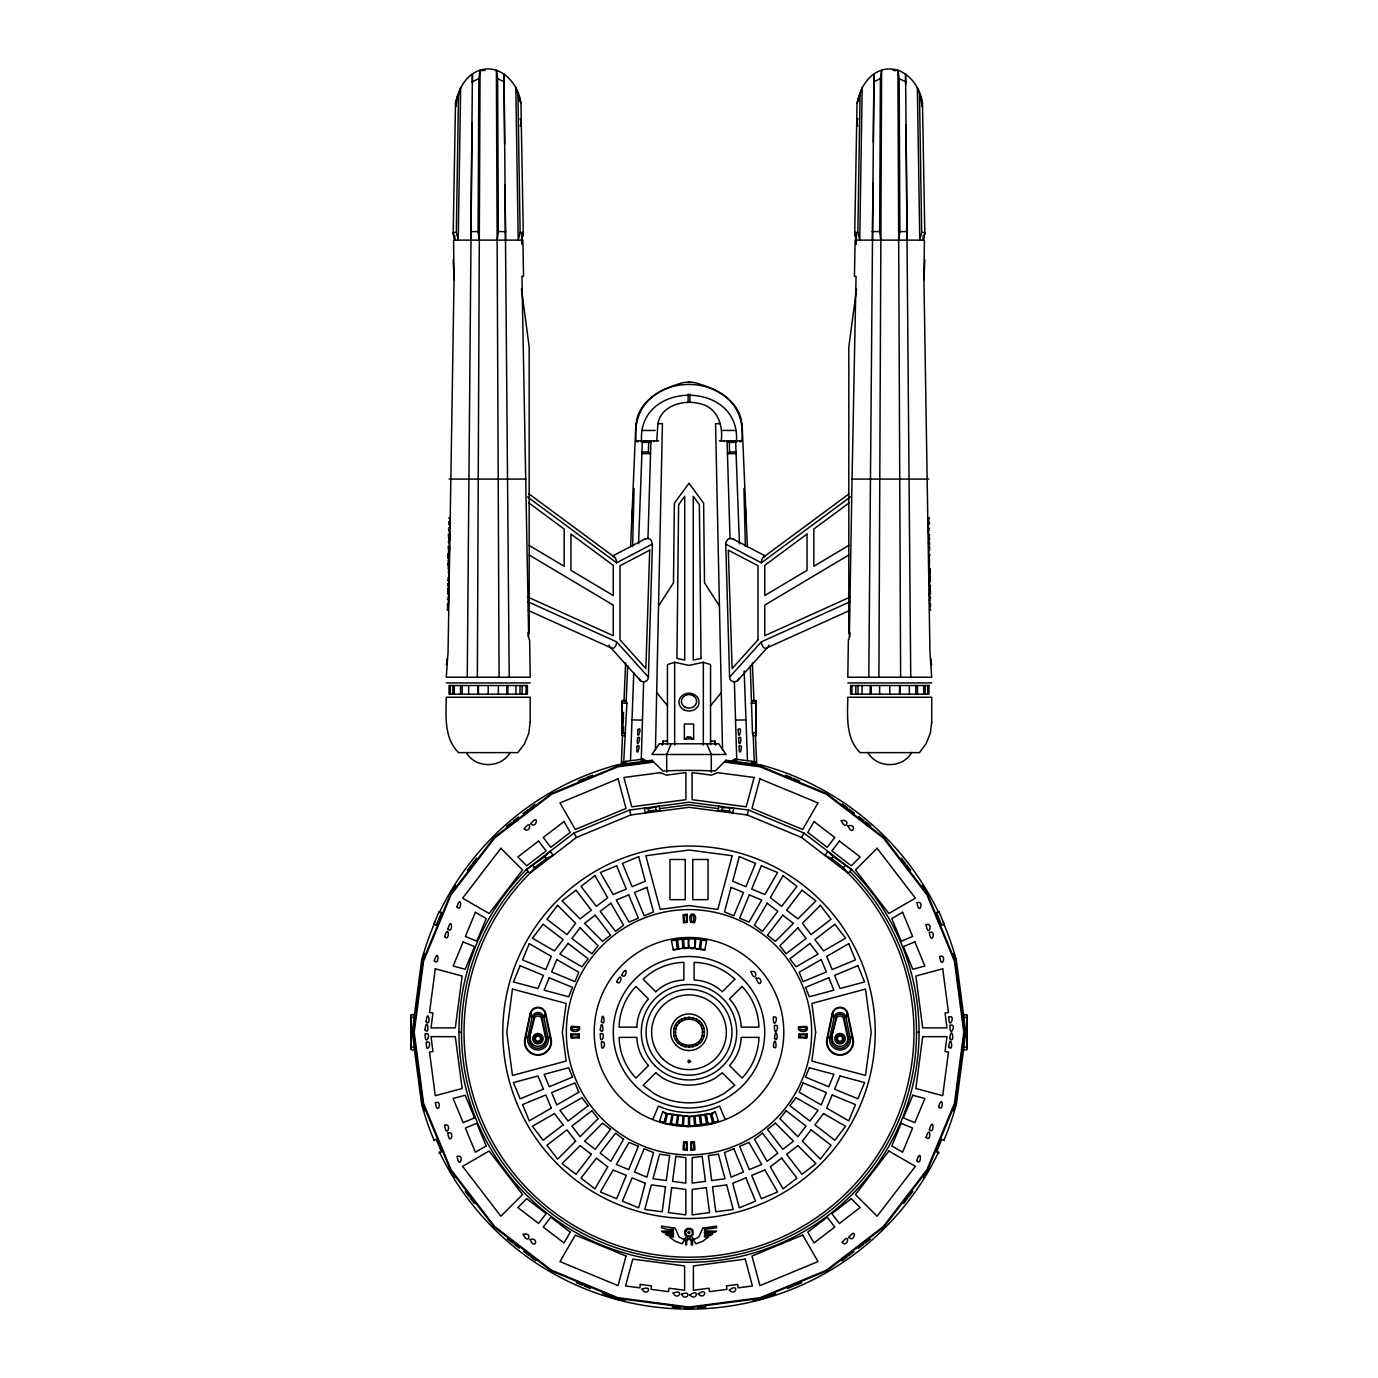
<?xml version="1.0" encoding="UTF-8"?>
<svg xmlns="http://www.w3.org/2000/svg" width="1378" height="1378" viewBox="0 0 1378 1378"><rect width="100%" height="100%" fill="white"/><g stroke="black" fill="none" stroke-linecap="round" stroke-linejoin="round"><path stroke-width="1.5" d="M928.772 523.916L929.082 522.503M477.356 677.235L480.061 70.157C501.144 63.732 518.559 83.92 520.953 103.316L523.278 233.898L521.694 240.117L523.244 232.451L520.126 232.451L518.231 240.117L515.803 87.503L520.953 103.316M878.906 677.235L881.61 70.157C902.693 63.732 920.091 83.92 922.485 103.316L924.81 233.898L923.76 238.032M479.251 240.117L478.114 231.59L478.838 78.632L480.061 70.157C465.695 74.877 458.254 89.346 455.498 103.316L453.173 233.898L454.223 238.032M880.8 240.117L879.664 231.59L880.387 78.632L881.61 70.157C867.227 74.877 859.786 89.346 857.047 103.316L854.722 233.898L856.289 240.117L854.756 232.451L857.857 232.451L859.751 240.117L862.18 87.503L857.047 103.316M467.245 677.235L471.982 122.866M868.795 677.235L872.963 182.551M470.897 240.117L472.43 73.844L472.344 82.37M872.446 240.117L873.962 73.844L873.342 142.055M453.207 259.908L454.051 279.527L448.057 652.035L446.265 677.235L530.186 677.235L529.634 639.771A10.249 1.344 89.2 0 1 528.652 636.808L521.935 276.306L523.537 276.306L522.882 240.117L453.569 240.117L454.051 279.7M448.263 541.761C450.847 545.051 449.039 562.5 448.194 546.256M852.052 479.079L849.348 636.808A10.249 1.344 -89.2 0 1 848.366 639.754L847.814 677.235L931.717 677.235L929.943 652.035L923.932 279.527L924.414 240.117L855.118 240.117L854.446 276.306L856.048 276.306L852.052 479.079L928.806 479.079M849.813 636.757L849.881 632.485M456.325 232.451L458.512 95.116L460.648 87.503L458.219 240.117L456.325 232.451L453.207 232.451L454.757 240.117L454.826 235.827M857.857 232.451L860.044 95.116M856.22 244.371L856.41 233.692M858.77 100.904L858.838 96.632L858.339 100.577M448.539 602.996L447.247 610.023M632.726 519.919L632.64 518.662L632.313 519.902M655.446 749.959L662.439 423.666L657.926 423.666L656.72 440.839M414.433 1014.914L412.384 1032.26L414.433 1049.588M963.566 1049.588L965.616 1032.26L963.566 1014.914M447.333 604.115L447.678 605.528M648.401 452.053L641.924 451.932L641.907 453.551L650.537 453.724L648.401 452.053L648.693 442.39L650.933 440.839L647.97 538.385L650.847 539.659L652.431 544.017L648.401 677.149C648.676 681.266 643.302 683.161 640.477 680.698L610.54 647.436A6.459 4.048 -90 0 0 616.621 641.838L648.401 677.149M641.235 760.553L643.629 681.697M689.913 394.142L689.896 401.584M448.143 604.115L447.316 605.528M505.554 240.117L504.021 73.844L504.675 144.19M907.086 240.117L905.57 73.844L905.656 84.506M630.504 760.415L633.759 672.653M638.548 543.776L642.372 440.839L642.286 442.39L648.693 442.39M623.597 764.222L626.887 703.262L626.043 700.558L622.167 700.558L622.167 735.714L624.527 735.714L624.837 734.216M626.18 701.764L627.679 665.626M632.623 546.549L634.069 488.535L631.727 521.005M621.202 766.134L623.511 712.374M623.976 701.626L625.629 662.921M630.607 546.808L635.895 423.666M621.978 765.703L622.167 761.517M623.304 733.01L623.579 726.637M736.42 441.701C741.088 379.76 636.894 379.76 641.58 441.701M923.949 279.7L924.776 259.908M694.409 922.692C699.576 912.46 686.347 909.825 690.705 922.192L694.426 922.537L690.705 922.192M682.368 1125.705L683.04 1115.698L678.631 1115.112L677.321 1125.034L682.368 1125.705L677.373 1124.689M689.603 938.073C685.021 950.923 698.043 953.438 694.495 938.728L689.551 938.452L694.495 938.728M683.419 1125.843L684.108 1115.835L688.518 1116.404L688.466 1126.498L683.419 1125.843L688.466 1126.498M695.029 948.805L695.701 938.883L700.592 939.52L699.301 949.373L696.458 948.994M687.277 1150.337L687.295 1142.31L683.591 1141.828L683.057 1149.786L687.295 1150.199M729.582 677.149L761.379 641.838A6.459 4.048 -90 0 0 767.46 647.436L737.506 680.698C734.698 683.161 729.324 681.266 729.582 677.149L725.706 542.346L728.325 538.815L732.131 538.54L764.669 555.627M636.24 423.666C637.911 402.307 659.735 389.612 678.269 384.083A29.885 29.885 0 0 1 699.714 384.083C718.248 389.612 740.072 402.307 741.743 423.666M929.427 589.784L930.15 587.734L930.495 593.849M751.802 701.764L751.957 700.558L756.126 700.558L756.126 735.714L753.456 735.714L752.474 733.01L750.304 665.626M456.032 106.519L457.307 96.632M446.455 664.782L447.247 658.563M414.347 1015.586L421.582 960.604A276.84 276.84 0 0 1 434.897 922.364M653.12 761.448L617.688 766.116L551.234 793.642L494.168 837.428L450.382 894.494L422.857 960.948L413.469 1032.26L422.857 1103.571L450.382 1170.025L494.168 1227.075L551.234 1270.86L617.688 1298.386L689 1307.774L760.311 1298.386L826.766 1270.86L883.832 1227.075L927.618 1170.025L955.143 1103.571L964.531 1032.26L955.143 960.948L927.618 894.494L883.832 837.428L826.766 793.642L760.311 766.116L724.88 761.448L715.13 771.043C698.043 770.181 679.957 770.181 662.87 771.043L652.018 760.363M653.706 762.103L617.878 766.823L551.596 794.279L494.685 837.945L451.019 894.856L423.563 961.138L414.21 1032.26L423.563 1103.382L451.019 1169.646L494.685 1226.575L551.596 1270.24L617.878 1297.697L689 1307.05L760.122 1297.697L826.404 1270.24L883.315 1226.575L926.981 1169.646L954.437 1103.382L963.79 1032.26L954.437 961.138L926.981 894.856L883.315 837.945L826.404 794.279L760.122 766.823L724.294 762.103M525.414 1038.271L524.966 1041.682A13.005 13.005 0 0 0 537.971 1054.687A13.005 13.005 0 0 0 550.976 1041.682L545.24 1013.347A7.527 7.527 0 0 0 530.685 1013.347L525.414 1038.271L527.929 1036.876L532.149 1016.93L530.702 1013.347M527.929 1036.876L527.567 1039.598A10.404 10.404 0 0 0 537.971 1050.002A10.404 10.404 0 0 0 548.375 1039.598L543.793 1016.93L545.24 1013.347M529.548 1037.152L529.221 1039.598A8.75 8.75 0 0 0 537.971 1048.348A8.75 8.75 0 0 0 546.721 1039.598L541.743 1016.292A4.358 4.358 0 0 0 534.199 1016.292L529.548 1037.152L534.612 1017.929A3.876 3.876 0 0 1 541.33 1017.929L545.757 1038.668A7.786 7.786 0 0 1 537.971 1046.453A7.786 7.786 0 0 1 530.186 1038.668L530.478 1036.497M579.432 1026.834L571.457 1026.317C566.823 1033.19 582.308 1033.069 579.277 1026.817M673.704 1032.26C672.964 1012.606 705.036 1012.606 704.296 1032.26C705.036 1051.896 672.964 1051.896 673.704 1032.26L675.547 1032.26C674.893 1014.966 703.107 1014.966 702.453 1032.26C703.107 1049.536 674.893 1049.536 675.547 1032.26M665.126 1123.432L670.156 1124.086L665.126 1123.432L667.693 1113.665L672.051 1114.595L667.693 1113.665M671.224 1124.224L673.153 1114.389L677.58 1114.974L676.271 1124.896L671.224 1124.224L676.305 1124.551M673.153 1114.389L677.528 1115.319M722.038 810.109L722.365 807.611L718.765 806.13L718.11 811.125L722.038 810.109L729.306 811.056L732.665 813.037L733.647 808.094L722.365 807.611M706.69 940.33L704.778 950.079L700.506 949.528L701.798 939.675L706.638 940.709M683.04 1115.698L678.579 1115.457M684.108 1115.835L688.518 1116.404M683.591 1141.828L687.295 1142.31M735.163 760.656L735.352 759.123M751.733 762.844L751.923 761.311M798.568 1037.668L799.051 1033.965L807.095 1033.982L806.543 1038.202L798.568 1037.668L799.051 1033.965M806.94 1033.965L806.543 1038.202M827.472 1038.271L827.024 1041.682A13.005 13.005 0 0 0 840.029 1054.687A13.005 13.005 0 0 0 853.034 1041.682L847.298 1013.347A7.527 7.527 0 0 0 832.743 1013.347L827.472 1038.271L829.987 1036.876L834.207 1016.93L832.76 1013.347M829.987 1036.876L829.625 1039.598A10.404 10.404 0 0 0 840.029 1050.002A10.404 10.404 0 0 0 850.433 1039.598L845.851 1016.93L847.298 1013.347M831.606 1037.152L831.279 1039.598A8.75 8.75 0 0 0 840.029 1048.348A8.75 8.75 0 0 0 848.779 1039.598L843.801 1016.292A4.358 4.358 0 0 0 836.257 1016.292L831.606 1037.152L836.67 1017.929A3.876 3.876 0 0 1 843.388 1017.929L847.814 1038.668A7.786 7.786 0 0 1 840.029 1046.453A7.786 7.786 0 0 1 832.243 1038.668L832.536 1036.497M963.653 1048.916L956.418 1103.916A276.84 276.84 0 0 1 943.947 1140.174M497.2 240.117L498.336 231.59L497.613 78.632L496.39 70.157L499.077 677.235M856.548 288.915L848.814 346.894L848.814 633.294M898.732 240.117L899.868 231.59L899.145 78.632L897.922 70.157L900.626 677.235M447.884 589.663L448.866 582.894L447.695 579.518M623.528 717.525L623.545 718.954M929.358 563.206L929.34 558.107L929.358 567.96M729.306 811.056L729.806 808.593M670.156 1124.086L672.102 1114.251M448.505 588.561L447.557 589.663M662.284 745.136L663.145 741.037L667.452 741.037M448.608 564.825L448.487 569.924L448.487 560.071L448.608 565.858L447.971 563.43M919.488 95.116L921.675 232.451L919.781 240.117L917.352 87.503L922.485 103.316M662.697 1111.822L659.511 1121.158L664.024 1123.036L666.642 1113.458L662.697 1111.822L666.504 1113.786M664.024 1123.036L666.642 1113.458M685.038 1047.022L685.521 1045.247M692.479 1019.255L692.962 1017.481M747.221 814.966L689 807.301L630.779 814.966L576.521 837.428L529.927 873.187L526.344 869.587L544.844 856.616L550.166 851.311L553.233 855.307L546.377 858.597L534.716 867.537L529.927 873.187A224.958 224.958 0 0 0 529.927 1191.333A224.958 224.958 0 0 0 848.073 1191.333A224.958 224.958 0 0 0 848.073 873.187L801.479 837.428L747.221 814.966L748.53 810.057L689 802.22L629.47 810.057L573.989 833.035L526.344 869.587A230.04 230.04 0 0 0 526.344 1194.915A230.04 230.04 0 0 0 851.656 1194.915A230.04 230.04 0 0 0 851.656 869.587L804.011 833.035L748.53 810.057M657.926 423.666C661.164 405.098 684.625 399.241 700.386 403.823C717.352 407.526 723.243 425.234 721.262 440.839M857.891 118.577L856.685 122.676L857.805 126.087M541.743 1018.928L542.226 1017.412M843.801 1018.928L844.266 1017.412M520.195 126.087L521.297 122.676L520.109 118.577M455.498 103.316L458.512 95.116M929.65 610.023L930.477 603.753L929.461 603.753M421.754 960.19L424.372 953.903M653.034 1119.074L658.443 1106.052C677.408 1114.733 700.592 1114.733 719.557 1106.052L724.966 1119.074M659.511 1121.158L664.162 1122.708M686.055 1230.985L685.71 1231.794A3.359 3.324 7.5 0 0 686.055 1234.378L686.588 1235.067A3.359 3.324 7.5 0 0 688.966 1236.049A3.411 3.393 -7.5 0 0 691.411 1235.067L691.945 1234.361A3.411 3.393 -7.5 0 0 692.29 1231.794L691.945 1230.985A3.411 3.393 -7.5 0 0 689 1229.279M953.576 1110.771L956.177 1104.484M671.172 743.81L666.711 754.472L666.711 772.145M449.745 521.762L448.677 524.277L449.71 524.277L449.641 528.015L448.453 528.015M739.073 678.234L737.506 680.698M681.352 1045.506L682.265 1043.904M695.735 1020.598L696.648 1019.014M801.479 837.428L804.011 833.035M658.529 605.976L673.48 582.86L674.376 503.263L689 483.247L703.624 503.263L704.502 582.86L719.454 605.976M929.478 576.038L930.322 581.774M510.17 752.457C501.075 768.631 475.376 768.631 466.281 752.457M911.702 752.457C902.624 768.631 876.925 768.631 867.83 752.457M451.519 890.86L455.67 885.468M467.331 870.259L471.465 864.867M472.447 863.593L476.599 858.184M831.623 858.597L833.156 856.616L827.833 851.311L824.767 855.307L831.623 858.597L843.284 867.537L848.073 873.187L851.656 869.587L833.156 856.616M903.486 1203.614L907.62 1198.223M908.602 1196.931L912.753 1191.539M923.501 1177.518L927.652 1172.127M710.548 705.76L721.314 692.531M726.12 760.329L724.88 761.448M622.959 764.101L625.578 761.379L643.147 759.071L646.385 761.018M843.284 867.537L845.076 865.746M678.183 1043.077L679.492 1041.768M698.508 1022.734L699.817 1021.442M687.122 737.506L685.245 739.331L687.122 737.282L690.878 737.282L692.755 739.331L690.878 737.506L687.122 737.282M729.582 452.053L727.446 453.724L736.093 453.551L736.059 451.932L729.582 452.053L729.289 442.39L727.067 440.839L730.013 538.385M506.518 826.3L511.927 822.166M513.202 821.185L518.61 817.033M522.934 813.709L528.342 809.575M529.617 808.593L535.009 804.442M841.82 1260.956L847.229 1256.805M848.504 1255.823L853.912 1251.689M858.236 1248.365L863.644 1244.213M864.919 1243.232L870.31 1239.098M763.395 557.212L848.969 493.91M725.569 544.017L761.379 562.81L850.364 496.976M849.33 502.781L813.83 529.031L813.83 566.272L848.745 545.464M448.126 585.357L448.143 583.807M929.84 580.155L929.84 581.774M930.012 592.23L930.012 593.849M644.766 539.263L647.97 538.385M710.548 744.654L710.548 664.558L703.331 662.301L689 665.385L674.669 662.301L667.452 664.558L667.452 744.654M731.615 761.018L734.853 759.071L752.422 761.379L755.041 764.101M848.796 555.024L764.773 605.097L764.773 635.689L850.26 597.036M648.693 811.056L645.335 813.037L644.353 808.094L648.194 808.593L659.235 806.13L659.89 811.125L655.962 810.109L648.693 811.056L648.194 808.593M675.754 1039.908L677.339 1038.978M700.661 1025.525L702.246 1024.612M613.331 555.627L645.869 538.54M527.619 496.976L616.621 562.81L652.431 544.017M471.965 81.957L478.838 78.632M873.514 81.957L880.387 78.632M761.379 641.838L850.002 601.773M766.478 648.091L849.64 610.488M578.347 780.999L584.634 778.398M586.132 777.778L592.419 775.177M433.812 1140.329L436.258 1139.33L441.494 1151.956L439.048 1152.973M713.976 1123.036L711.358 1113.458L715.303 1111.822L711.496 1113.786L713.976 1123.036L718.489 1121.158L715.303 1111.822M713.838 1122.708L718.489 1121.158M761.431 1299.351L767.718 1296.732M769.217 1296.13L775.504 1293.511M787.561 1288.516L793.849 1285.915M795.347 1285.295L801.634 1282.694M929.392 518.007L928.376 518.903L928.341 528.394L929.53 528.394M447.643 610.023L448.591 599.637L447.402 599.637M447.626 593.539L448.367 590.559L448.625 597.828L447.437 597.828M674.221 1036.222L675.995 1035.739M702.005 1028.78L703.779 1028.298M928.979 518.007L928.376 522.744M698.629 1307.825L704.933 1306.999M482.093 70.726L484.97 70.278M652.38 760.225L617.344 764.842A276.84 276.84 0 0 0 439.341 912.615M659.562 808.628L689 804.752L718.438 808.628M683.574 922.537L687.295 922.192L683.591 922.692L683.057 914.716L687.277 914.165L687.295 922.192M671.43 940.399L676.116 939.796L677.373 949.442L673.308 949.976L671.482 940.778M682.248 939.365L677.528 939.607L678.786 949.253M683.609 938.797L688.345 938.573L683.609 938.797L684.28 948.529L688.345 947.995L688.294 938.194M673.032 940.588L676.15 940.175M673.256 949.597L677.321 949.063M678.734 948.874L682.816 948.34L682.196 938.986M684.229 948.15L688.294 947.616M579.432 1037.668L571.457 1038.202L570.905 1033.982L578.949 1033.965L579.277 1037.686L578.949 1033.965M571.457 1038.202L571.06 1033.965M798.568 1026.834L806.543 1026.317C811.177 1033.19 795.692 1033.069 798.723 1026.817M689.586 1116.473L693.857 1116.266L689.586 1116.473L689.62 1126.412L694.478 1125.774L693.806 1115.922M695.718 1125.602L695.063 1115.767L699.283 1115.198L700.575 1124.965L695.718 1125.602L700.524 1124.62M706.673 1124.155L704.761 1114.475L700.541 1115.043L701.815 1124.81L706.673 1124.155L701.781 1124.448M706.018 1114.32L710.238 1113.768L712.753 1123.363L707.913 1124L706.018 1114.32L707.913 1124M699.335 1115.543L695.063 1115.767M700.575 1115.388L704.761 1114.475M706.053 1114.664L710.238 1113.768M707.879 1123.656L712.753 1123.363M690.705 1142.31L694.426 1141.966L690.705 1142.31L690.722 1150.337L694.943 1149.786L694.409 1141.828M692.893 1308.583L685.107 1308.583M697.888 1307.929L705.674 1306.912M753.06 1300.66L759.795 1299.781M692.152 1308.687L685.848 1308.687M735.525 720.108L745.98 719.919M470.587 231.59L478.114 231.59M498.336 231.59L505.847 231.59M872.136 231.59L879.664 231.59M899.868 231.59L907.396 231.59M921.675 232.451L924.776 232.451L923.243 240.117L923.157 235.827M688.173 382.361L689.81 382.361M720.074 423.666L715.544 423.666L722.537 749.959M642.114 430.453L655.205 430.453M722.795 430.453L735.886 430.453M658.701 440.839L636.154 440.839C627.61 365.652 750.373 365.652 741.829 440.839L719.282 440.839M729.289 442.39L735.697 442.39L735.611 440.839L739.452 543.897M449.176 479.079L525.931 479.079M448.608 518.007L449.796 518.007L449.641 521.762L448.608 521.762M929.444 522.503L929.478 523.916M448.436 529.703C451.037 532.976 449.228 550.425 448.367 534.182M929.564 530.203L928.376 530.203L928.841 537.472L929.633 534.492M929.685 538.367L928.531 543.518L929.84 548.513M929.754 542.674L928.875 543.432L929.771 544.224M929.857 550.184L928.669 550.184L929.134 557.47L929.926 554.49M448.866 573.541C447.127 569.924 449.779 572.042 448.918 577.847L447.729 577.847M930.064 575.677L929.116 582.412L930.391 586.27M447.643 583.807L448.505 584.599L447.609 585.357M930.236 587.734L929.289 594.486L930.563 598.345M447.488 593.539L448.573 593.539M930.598 600.016L929.409 600.016L930.632 606.268L929.599 606.268M929.547 610.023L930.736 610.023M446.265 682.92L530.186 682.92M847.814 682.92L931.717 682.92M622.167 701.126L622.167 735.146M756.126 701.126L756.126 735.146M622.167 703.262L626.887 703.262M751.096 703.262L756.126 703.262M622.598 714.166L622.598 722.106M622.167 732.769L625.526 733.01M752.474 733.01L756.126 732.769M684.366 738.866L693.634 738.866M710.548 741.037L714.855 741.037L715.716 745.136M414.468 1014.673L411.212 1014.673L411.212 1049.829L414.468 1049.829M963.532 1014.673L966.788 1014.673L966.788 1049.829L963.532 1049.829M411.212 1015.241L411.212 1049.261M966.788 1015.241L966.788 1049.261M411.212 1017.377L414.33 1017.377M963.67 1017.377L966.788 1017.377M458.96 1032.26L461.509 1032.26M702.453 1032.26L704.296 1032.26M916.491 1032.26L919.04 1032.26M411.212 1047.125L414.33 1047.125M963.67 1047.125L966.788 1047.125M672.326 1305.793L674.531 1305.793M675.203 1305.793L676.219 1305.793M701.781 1305.793L702.797 1305.793M703.469 1305.793L705.674 1305.793M632.002 719.919L642.458 720.108M673.067 1306.999L679.371 1307.825M725.62 760.225L760.656 764.842A276.84 276.84 0 0 1 938.659 912.615M701.746 940.072L705.019 940.485M689.603 947.702L693.875 948.271M695.08 948.426L699.352 948.977M700.558 949.149L704.83 949.7M618.205 1299.781L624.94 1300.66M672.326 1306.912L680.112 1307.929M893.013 70.278L895.889 70.726M674.221 1028.298L675.995 1028.78M702.005 1035.739L703.779 1036.222M930.116 586.27L929.444 585.219M930.288 598.345L929.495 596.226M785.581 775.177L791.868 777.778M793.366 778.398L799.653 780.999M944.188 1140.329L941.742 1139.33L936.506 1151.956L938.952 1152.973M576.366 1282.694L582.653 1285.295M584.151 1285.915L590.439 1288.516M602.496 1293.511L608.783 1296.13M610.282 1296.732L616.569 1299.351M527.722 597.036L613.227 635.689L613.227 605.097L529.204 555.024M527.998 601.773L616.621 641.838M528.342 610.488L611.522 648.091M899.145 78.632L906.018 81.957M497.613 78.632L504.486 81.957M850.071 1036.876L852.586 1038.271M548.013 1036.876L550.528 1038.271M675.754 1024.612L677.339 1025.525M700.661 1038.978L702.246 1039.908M529.238 545.464L564.17 566.272L564.17 529.031L528.652 502.781M732.131 538.54L733.234 539.263M847.522 1036.497L848.452 1037.152M545.464 1036.497L546.394 1037.152M529.014 493.91L614.588 557.212M842.285 803.908L847.677 808.042M848.969 809.024L854.36 813.175M858.701 816.499L864.092 820.633M865.367 821.615L870.775 825.766M507.293 1238.805L512.685 1242.939M513.977 1243.921L519.368 1248.072M523.709 1251.396L529.1 1255.53M530.392 1256.512L535.784 1260.663M532.924 865.746L534.716 867.537M678.183 1021.442L679.492 1022.734M698.508 1041.768L699.817 1043.077M640.477 680.698L638.91 678.234M656.686 692.531L667.452 705.76M901.401 858.184L905.553 863.593M906.535 864.867L910.669 870.259M922.33 885.468L926.481 890.86M544.844 856.616L546.377 858.597M450.348 1172.127L454.499 1177.518M465.247 1191.539L469.398 1196.931M470.38 1198.223L474.514 1203.614M573.989 833.035L576.521 837.428M681.352 1019.014L682.265 1020.598M695.735 1043.904L696.648 1045.506M706.828 743.81L711.289 754.472L711.289 772.145M953.628 953.903L956.246 960.19M421.823 1104.484L424.424 1110.771M835.774 1017.412L836.257 1018.928M533.734 1017.412L534.199 1018.928M629.47 810.057L630.779 814.966M685.038 1017.481L685.521 1019.255M692.479 1045.247L692.962 1047.022M521.452 288.915L529.186 346.894L529.186 633.294M963.653 1015.586L956.418 960.604A276.84 276.84 0 0 0 943.103 922.364M655.635 807.611L655.962 810.109M694.478 1125.774L689.62 1126.412M642.648 759.123L642.837 760.656M626.077 761.311L626.267 762.844M414.347 1048.916L421.582 1103.916A276.84 276.84 0 0 0 434.053 1140.174M920.693 96.632L921.968 106.519M930.736 658.563L931.545 664.782M519.661 100.577L519.144 96.632L519.23 100.904M746.273 521.005L743.931 488.535L745.377 546.549M745.67 519.902L745.412 518.61L745.257 519.919M742.087 423.666L747.376 546.808M752.354 662.921L754.007 701.626M755.489 736.041L756.78 766.134M755.833 761.517L756.005 765.703M753.146 734.216L754.386 764.222M744.154 670.828L747.479 760.415M688.087 394.142L688.104 401.584M734.371 681.697L736.765 760.553M521.59 233.692L521.78 244.371M517.939 95.116L520.126 232.451M528.119 632.485L528.17 636.757M906.035 125.002L910.737 677.235M505.037 184.686L509.205 677.235M965.857 1028.281L965.857 1036.222M927.618 685.521L927.618 694.15M925.103 685.521L925.103 694.15M923.691 685.521L923.691 694.15M917.472 685.521L917.472 694.15M915.819 685.521L915.819 694.15M909.359 685.521L909.359 694.15M899.903 685.521L899.903 694.15M899.558 685.521L899.558 694.15M889.775 685.521L889.775 694.15M879.629 685.521L879.629 694.15M871.223 685.521L871.223 694.15M870.173 685.521L870.173 694.15M862.06 685.521L862.06 694.15M857.994 685.521L857.994 694.15M855.841 685.521L855.841 694.15M851.931 685.521L851.931 694.15M740.985 440.839L740.985 441.701M740.399 440.839L740.399 441.701M739.865 440.839L739.865 441.701M736.937 440.839L736.937 441.701M736.007 440.839L736.007 441.701M735.266 440.839L735.266 441.701M734.319 440.839L734.319 441.701M731.787 440.839L731.787 441.701M730.977 440.839L730.977 441.701M726.947 440.839L726.947 441.701M724.225 440.839L724.225 441.701M714.855 741.037L714.855 744.292M703.331 662.301L703.331 745.136M693.634 739.366L693.634 724.018L684.366 724.018L684.366 739.366M689 1016.964L689 1018.79M689 1045.713L689 1047.556M674.669 662.301L674.669 745.136M663.145 741.037L663.145 744.292M653.775 440.839L653.775 441.701M651.036 440.839L651.036 441.701M647.023 440.839L647.023 441.701M646.196 440.839L646.196 441.701M643.681 440.839L643.681 441.701M642.734 440.839L642.734 441.701M641.993 440.839L641.993 441.701M641.046 440.839L641.046 441.701M638.117 440.839L638.117 441.701M637.601 440.839L637.601 441.701M637.015 440.839L637.015 441.701M526.069 685.521L526.069 694.15M522.159 685.521L522.159 694.15M520.006 685.521L520.006 694.15M515.923 685.521L515.923 694.15M507.81 685.521L507.81 694.15M506.777 685.521L506.777 694.15M498.371 685.521L498.371 694.15M488.225 685.521L488.225 694.15M478.442 685.521L478.442 694.15M478.08 685.521L478.08 694.15M468.641 685.521L468.641 694.15M462.181 685.521L462.181 694.15M460.528 685.521L460.528 694.15M454.292 685.521L454.292 694.15M452.897 685.521L452.897 694.15M450.382 685.521L450.382 694.15M412.143 1028.281L412.143 1036.222M849.864 871.396A227.491 227.491 0 0 1 849.864 1193.124A227.491 227.491 0 0 1 528.136 1193.124A227.491 227.491 0 0 1 528.136 871.396M938.659 1151.887A276.84 276.84 0 0 1 439.341 1151.887M686.055 1231.071A3.359 3.324 7.5 0 1 688.948 1229.4M612.555 556.35A6.459 4.048 -90 0 1 616.621 562.81M609.696 646.42A6.459 4.048 -90 0 1 609.059 645.076M768.941 645.076A6.459 4.048 -90 0 1 768.287 646.42M761.379 562.81A6.459 4.048 -90 0 1 765.427 556.35M532.149 1016.93A6.029 6.029 0 0 1 543.793 1016.93M834.207 1016.93A6.029 6.029 0 0 1 845.851 1016.93M425.01 1029.848C430.47 1036.635 426.87 1014.26 425.01 1029.848M426.095 1021.494C431.555 1028.298 427.972 1005.906 426.095 1021.494M689.861 1295.01C696.7 1302.21 700.093 1287.483 689.861 1295.01M698.215 1293.908C705.036 1301.108 708.43 1286.38 698.215 1293.908M729.255 1289.98C736.093 1297.18 739.486 1282.453 729.255 1289.98M948.719 1046.832C954.179 1053.619 950.579 1031.244 948.719 1046.832M949.804 1038.478C955.264 1045.282 951.681 1022.889 949.804 1038.478M678.613 504.675L676.942 658.408L684.728 660.079L684.728 496.321L678.613 504.675M412.918 1031.864L412.797 1033.035L412.918 1031.864M448.126 553.456L448.35 559.106L448.091 553.456M965.082 1032.466L965.272 1031.502L965.082 1032.466M434.346 960.759C439.634 967.029 438.652 946.255 434.346 960.759M444.646 936.678C449.951 942.948 448.97 922.175 444.646 936.678M447.867 928.91C453.173 935.18 452.191 914.406 447.867 928.91M456.962 906.896C462.267 913.166 461.286 892.393 456.962 906.896M916.766 1160.707C922.071 1166.977 921.09 1146.203 916.766 1160.707M926.171 1137.315C931.476 1143.585 930.495 1122.812 926.171 1137.315M929.392 1129.529C934.697 1135.799 933.716 1115.026 929.392 1129.529M938.607 1106.896C943.913 1113.166 942.931 1092.392 938.607 1106.896M600.308 1030.124C605.493 1036.463 601.618 1014.966 600.308 1030.124M601.411 1021.77C606.596 1028.109 602.72 1006.612 601.411 1021.77M773.42 1046.625C778.604 1052.964 774.729 1031.467 773.42 1046.625M774.522 1038.289C779.707 1044.627 775.831 1023.131 774.522 1038.289M524.26 828.798C529.755 835.12 532.993 817.223 524.26 828.798M530.926 823.682C536.421 829.987 539.676 812.107 530.926 823.682M842.216 1242.439C847.711 1248.761 850.967 1230.881 842.216 1242.439M848.9 1237.323C854.394 1243.628 857.633 1225.748 848.9 1237.323M649.71 550.149L645.869 668.571L620.014 639.857L620.014 565.738L649.71 550.149M738.246 729.444C737.85 744.447 743.465 725.207 738.246 729.444M738.694 737.833C738.298 752.888 743.931 733.596 738.694 737.833M739.142 746.239C738.746 761.293 744.378 742.001 739.142 746.239M637.067 746.48C635.516 761.379 642.286 741.295 637.067 746.48M637.514 738.074C635.964 752.974 642.734 732.889 637.514 738.074M637.962 729.685C636.429 744.551 643.181 724.484 637.962 729.685M694.012 915.612L693.616 921.727L691.567 921.451L691.567 915.285L694.012 915.612M684.384 1142.775L683.988 1148.908L686.433 1149.235L686.433 1143.051L684.384 1142.775M616.603 981.791C621.478 987.509 623.338 968.682 616.603 981.791M621.719 975.107C626.594 980.826 628.454 961.999 621.719 975.107M530.186 722.244L528.756 733.354L524.553 743.724L517.887 752.612L458.547 752.612C443.888 738.022 445.972 716.129 446.265 697.251L530.186 697.251L530.186 722.244M931.717 722.244L930.288 733.354L926.102 743.724L919.436 752.612L860.096 752.612C845.42 738.022 847.504 716.129 847.814 697.251L931.717 697.251L931.717 722.244M435.276 968.82L429.523 1012.485L432.968 1012.951L431.004 1027.867L455.308 1027.867L462.147 976.02L435.276 968.82M512.461 989.06L506.777 1032.26L512.461 1075.443L566.134 1061.077L562.345 1032.26L566.134 1003.442L512.461 989.06M572.352 1027.247L572.025 1029.693L578.209 1029.693L578.467 1027.643L572.352 1027.247M640.305 1284.417L639.857 1287.862L625.56 1285.984L632.76 1259.113L684.608 1265.934L684.608 1290.256L669.002 1288.189L668.537 1291.651L651.071 1289.343L651.518 1285.898L640.305 1284.417M665.488 1186.768L662.198 1211.779L644.766 1209.488L651.346 1184.908L665.488 1186.768M669.605 1155.539L666.297 1180.533L653 1178.776L659.58 1154.213L669.605 1155.539M671.723 1187.595L668.433 1212.588L685.848 1214.896L685.848 1189.455L671.723 1187.595M675.84 1156.349L672.55 1181.359L685.848 1183.116L685.848 1157.675L675.84 1156.349M684.625 1231.501L685.073 1234.929A4.496 4.461 7.5 0 0 687.811 1237.031L688.07 1238.374L685.589 1240.855L685.486 1244.902L686.64 1244.902L686.726 1241.147A2.377 2.343 7.5 0 1 689 1239.408A2.325 2.291 -7.5 0 1 691.256 1241.13L691.36 1244.902L692.514 1244.902L692.411 1240.855L689.93 1238.374L690.189 1237.031A4.496 4.461 -7.5 0 0 692.927 1234.929L692.927 1230.416A4.496 4.461 -7.5 0 0 690.206 1228.418L687.811 1228.315A4.496 4.461 7.5 0 0 685.073 1230.502L684.625 1231.501M687.932 1232.397C689.293 1236.531 691.222 1229.469 687.932 1232.397M799.791 1034.826L799.533 1036.859L805.648 1037.272L805.975 1034.826L799.791 1034.826M815.655 1032.26L811.866 1061.077L865.539 1075.443L871.223 1032.26L865.539 989.06L811.866 1003.442L815.655 1032.26M922.692 1036.652L915.853 1088.499L942.724 1095.699L948.477 1052.017L945.032 1051.569L946.996 1036.652L922.692 1036.652M690.55 1061.405C687.277 1065.728 687.071 1057.236 690.55 1061.405M751.044 971.593C755.006 984.512 759.226 969.44 751.044 971.593M756.178 978.277C760.122 991.195 764.342 976.124 756.178 978.277M530.237 1013.209L524.949 1038.202A13.487 13.487 0 0 0 537.971 1055.169A13.487 13.487 0 0 0 550.993 1038.202L545.705 1013.209A7.992 7.992 0 0 0 530.237 1013.209M600.377 1033.81C599.654 1048.52 607.457 1031.295 600.377 1033.81M601.48 1042.147C600.756 1056.874 608.559 1039.632 601.48 1042.147M773.385 1017.205C772.662 1031.933 780.482 1014.69 773.385 1017.205M774.488 1025.559C773.764 1040.287 781.567 1023.044 774.488 1025.559M832.295 1013.209L827.007 1038.202A13.487 13.487 0 0 0 840.029 1055.169A13.487 13.487 0 0 0 853.051 1038.202L847.763 1013.209A7.992 7.992 0 0 0 832.295 1013.209M435.379 1102.641C437.171 1117.024 443.303 1099.92 435.379 1102.641M444.594 1125.275C446.386 1139.675 452.518 1122.553 444.594 1125.275M447.816 1133.06C449.607 1147.443 455.739 1130.339 447.816 1133.06M457.22 1156.452C459.012 1170.835 465.144 1153.73 457.22 1156.452M917.042 902.642C918.816 917.042 924.948 899.92 917.042 902.642M926.137 924.655C927.911 939.038 934.043 921.934 926.137 924.655M929.358 932.424C931.132 946.824 937.264 929.702 929.358 932.424M939.658 956.504C941.432 970.887 947.582 953.783 939.658 956.504M425.268 1033.965C424.545 1048.83 432.881 1031.244 425.268 1033.965M426.37 1042.319C425.63 1057.184 433.984 1039.58 426.37 1042.319M523.313 1234.378C528.394 1246.022 532.821 1231.57 523.313 1234.378M529.996 1239.511C535.077 1251.138 539.504 1236.686 529.996 1239.511M841.269 820.737C846.368 832.364 850.794 817.929 841.269 820.737M847.952 825.87C853.034 837.497 857.461 823.045 847.952 825.87M948.977 1016.981C948.253 1031.846 956.59 1014.26 948.977 1016.981M950.079 1025.335C949.339 1040.201 957.693 1022.597 950.079 1025.335M732.2 855.721L717.817 909.394L689 905.587L660.183 909.394L645.8 855.721L689 850.037L732.2 855.721M626.008 1256.047L618.067 1285.64L559.985 1261.576L575.298 1235.05L626.008 1256.047M645.283 1183.289L638.686 1207.851L622.46 1201.134L632.106 1177.828L645.283 1183.289M653.499 1152.594L646.919 1177.156L634.517 1172.023L644.163 1148.718L653.499 1152.594M754.093 777.468L746.239 806.802L692.066 799.671L692.066 772.576L711.565 775.142L717.714 772.679L754.093 777.468M759.933 778.863L751.992 808.455L802.702 829.47L818.015 802.926L759.933 778.863M731.081 887.363L724.501 911.926L733.837 915.784L743.483 892.496L731.081 887.363M739.314 856.651L732.717 881.231L745.894 886.674L755.54 863.386L739.314 856.651M642.079 1289.119C646.816 1297.835 653.895 1284.485 642.079 1289.119M673.119 1293.046C677.855 1301.762 684.952 1288.413 673.119 1293.046M681.473 1294.131C686.21 1302.847 693.289 1289.515 681.473 1294.131M439.048 911.547L433.812 924.173L436.258 925.189L441.494 912.563L439.048 911.547M463.146 941.88L453.138 966.03L465.213 969.251L474.583 946.617L463.146 941.88M475.393 912.305L465.385 936.454L476.822 941.191L486.21 918.558L475.393 912.305M520.126 965.702L513.408 981.946L537.971 988.526L543.432 975.366L520.126 965.702M529.255 943.654L522.538 959.898L545.826 969.544L551.286 956.384L529.255 943.654M549.236 977.777L544.103 990.179L568.666 996.759L572.542 987.423L549.236 977.777M556.781 959.553L551.648 971.955L574.953 981.601L578.812 972.265L556.781 959.553M626.301 1175.417L616.638 1198.722L600.412 1191.987L613.124 1169.974L626.301 1175.417M638.359 1146.307L628.695 1169.612L616.293 1164.479L629.023 1142.448L638.359 1146.307M749.305 894.908L739.641 918.196L748.977 922.071L761.707 900.041L749.305 894.908M761.362 865.797L751.699 889.086L764.876 894.546L777.588 872.515L761.362 865.797M803.047 1082.901L799.188 1092.237L821.219 1104.949L826.352 1092.547L803.047 1082.901M809.334 1067.761L805.458 1077.096L828.764 1086.742L833.897 1074.34L809.334 1067.761M832.174 1094.959L826.714 1108.136L848.745 1120.848L855.462 1104.605L832.174 1094.959M840.029 1075.977L834.568 1089.154L857.874 1098.8L864.592 1082.557L840.029 1075.977M901.178 1123.311L891.79 1145.962L902.607 1152.197L912.615 1128.048L901.178 1123.311M912.787 1095.252L903.417 1117.902L914.854 1122.639L924.862 1098.49L912.787 1095.252M702.78 1228.16L698.887 1236.996L694.667 1239.184L692.204 1237.875L695.907 1243.8L702.78 1241.268L708.602 1236.979L704.485 1236.979L704.485 1235.48L710.669 1235.48L712.719 1233.965L704.485 1233.965L704.485 1232.449L714.786 1232.449L716.508 1231.174L704.485 1230.933L704.485 1229.417L716.508 1227.781L716.508 1226.127L702.78 1228.16M685.796 1237.875L682.093 1243.8L675.22 1241.268L669.398 1236.979L673.515 1236.979L673.515 1235.48L667.331 1235.48L665.281 1233.965L673.515 1233.965L673.515 1232.449L663.214 1232.449L661.492 1231.174L673.515 1230.933L673.515 1229.417L667.503 1229.417L661.492 1227.781L661.492 1226.127L675.22 1228.16L679.113 1236.996L683.333 1239.184L685.796 1237.875M607.681 1166.822L594.951 1188.852L581.016 1178.156L596.364 1158.14L607.681 1166.822M623.562 1139.296L610.85 1161.327L600.205 1153.145L615.553 1133.147L623.562 1139.296M570.234 1232.121L563.981 1242.939L543.242 1227.023L550.787 1217.187L570.234 1232.121M814.019 821.564L807.766 832.398L827.213 847.315L834.758 837.479L814.019 821.564M767.15 903.193L754.438 925.206L762.447 931.373L777.795 911.358L767.15 903.193M783.048 875.667L770.319 897.681L781.636 906.362L796.984 886.364L783.048 875.667M659.304 743.81L651.88 754.472L726.12 754.472L718.696 743.81L659.304 743.81M500.886 848.28L462.612 898.163L489.138 913.476L522.555 869.949L500.886 848.28M543.104 924.276L532.408 938.211L554.438 950.923L563.12 939.624L543.104 924.276M557.625 905.329L546.928 919.281L566.944 934.629L575.625 923.329L557.625 905.329M568.098 943.448L559.933 954.11L581.964 966.822L588.113 958.812L568.098 943.448M580.104 927.807L571.939 938.47L591.937 953.817L598.086 945.79L580.104 927.807M591.369 1154.316L576.021 1174.314L562.086 1163.618L580.069 1145.635L591.369 1154.316M610.557 1129.323L595.21 1149.321L584.548 1141.156L602.548 1123.156L610.557 1129.323M546.136 1213.622L538.591 1223.457L517.852 1207.541L526.689 1198.705L546.136 1213.622M839.409 841.045L831.864 850.881L851.311 865.797L860.148 856.961L839.409 841.045M782.79 915.181L767.443 935.197L775.452 941.346L793.452 923.363L782.79 915.181M801.979 890.188L786.631 910.203L797.931 918.868L815.914 900.885L801.979 890.188M786.063 1110.702L779.914 1118.712L797.896 1136.695L806.061 1126.05L786.063 1110.702M796.036 1097.68L789.887 1105.707L809.902 1121.055L818.067 1110.41L796.036 1097.68M811.056 1129.874L802.375 1141.191L820.375 1159.174L831.072 1145.239L811.056 1129.874M823.562 1113.579L814.88 1124.896L834.896 1140.243L845.592 1126.291L823.562 1113.579M888.862 1151.026L855.445 1194.571L877.114 1216.223L915.388 1166.339L888.862 1151.026M757.986 639.857L732.114 668.571L728.29 550.149L757.986 565.738L757.986 639.857M648.487 1065.538L635.964 1078.061A60.701 60.701 0 0 1 619.101 1037.376L636.825 1037.376A42.994 42.994 0 0 0 648.487 1065.538M734.801 979.224L722.279 991.747A42.994 42.994 0 0 0 694.116 980.068L694.116 962.361A60.701 60.701 0 0 1 734.801 979.224M522.555 1194.571L500.886 1216.223L462.612 1166.339L489.138 1151.026L522.555 1194.571M575.625 1141.191L557.625 1159.174L546.928 1145.239L566.944 1129.874L575.625 1141.191M598.086 1118.712L580.104 1136.695L571.939 1126.05L591.937 1110.702L598.086 1118.712M877.114 848.28L855.445 869.949L888.862 913.476L915.388 898.163L877.114 848.28M797.896 927.807L779.914 945.79L786.063 953.817L806.061 938.47L797.896 927.807M820.375 905.329L802.375 923.329L811.056 934.629L831.072 919.281L820.375 905.329M655.721 1072.773L643.199 1085.296L653.723 1093.374A70.571 70.571 0 0 0 724.277 1093.374L734.801 1085.296L722.279 1072.773L715.423 1078.027A52.846 52.846 0 0 1 662.577 1078.027L655.721 1072.773M742.036 986.459L729.513 998.981A42.994 42.994 0 0 1 741.175 1027.144L758.899 1027.144A60.701 60.701 0 0 0 742.036 986.459M538.591 841.045L517.852 856.961L526.689 865.797L546.136 850.881L538.591 841.045M563.981 821.564L543.242 837.479L550.787 847.315L570.234 832.398L563.981 821.564M576.021 890.188L562.086 900.885L580.069 918.868L591.369 910.203L576.021 890.188M594.951 875.667L581.016 886.364L596.364 906.362L607.681 897.681L594.951 875.667M595.21 915.181L584.548 923.363L602.548 941.346L610.557 935.197L595.21 915.181M610.85 903.193L600.205 911.358L615.553 931.373L623.562 925.206L610.85 903.193M563.12 1124.896L543.104 1140.243L532.408 1126.291L554.438 1113.579L563.12 1124.896M588.113 1105.707L568.098 1121.055L559.933 1110.41L581.964 1097.68L588.113 1105.707M809.902 943.448L789.887 958.812L796.036 966.822L818.067 954.11L809.902 943.448M834.896 924.276L814.88 939.624L823.562 950.923L845.592 938.211L834.896 924.276M762.447 1133.147L754.438 1139.296L767.15 1161.327L777.795 1153.145L762.447 1133.147M775.452 1123.156L767.443 1129.323L782.79 1149.321L793.452 1141.156L775.452 1123.156M781.636 1158.14L770.319 1166.822L783.048 1188.852L796.984 1178.156L781.636 1158.14M797.931 1145.635L786.631 1154.316L801.979 1174.314L815.914 1163.618L797.931 1145.635M827.213 1217.187L807.766 1232.121L814.019 1242.939L834.758 1227.023L827.213 1217.187M851.311 1198.705L831.864 1213.622L839.409 1223.457L860.148 1207.541L851.311 1198.705M807.043 534.061L764.773 565.324L764.773 595.503L807.043 570.32L807.043 534.061M486.21 1145.962L475.393 1152.197L465.385 1128.048L476.822 1123.311L486.21 1145.962M551.286 1108.136L529.255 1120.848L522.538 1104.605L545.826 1094.959L551.286 1108.136M578.812 1092.237L556.781 1104.949L551.648 1092.547L574.953 1082.901L578.812 1092.237M902.607 912.305L891.79 918.558L901.178 941.191L912.615 936.454L902.607 912.305M821.219 959.553L799.188 972.265L803.047 981.601L826.352 971.955L821.219 959.553M848.745 943.654L826.714 956.384L832.174 969.544L855.462 959.898L848.745 943.654M618.067 778.863L559.985 802.926L575.298 829.47L626.008 808.455L618.067 778.863M616.638 865.797L600.412 872.515L613.124 894.546L626.301 889.086L616.638 865.797M638.686 856.651L622.46 863.386L632.106 886.674L645.283 881.231L638.686 856.651M628.695 894.908L616.293 900.041L629.023 922.071L638.359 918.196L628.695 894.908M646.919 887.363L634.517 892.496L644.163 915.784L653.499 911.926L646.919 887.363M938.952 911.547L936.506 912.563L941.742 925.189L944.188 924.173L938.952 911.547M543.432 1089.154L520.126 1098.8L513.408 1082.557L537.971 1075.977L543.432 1089.154M572.542 1077.096L549.236 1086.742L544.103 1074.34L568.666 1067.761L572.542 1077.096M474.583 1117.902L463.146 1122.639L453.138 1098.49L465.213 1095.252L474.583 1117.902M914.854 941.88L903.417 946.617L912.787 969.251L924.862 966.03L914.854 941.88M828.764 977.777L805.458 987.423L809.334 996.759L833.897 990.179L828.764 977.777M857.874 965.702L834.568 975.366L840.029 988.526L864.592 981.946L857.874 965.702M736.386 1114.337C707.207 1130.528 670.793 1130.528 641.614 1114.337A94.772 94.772 0 0 1 616.397 971.335A94.772 94.772 0 0 1 761.603 971.335A94.772 94.772 0 0 1 736.386 1114.337M733.837 1148.718L724.501 1152.594L731.081 1177.156L743.483 1172.023L733.837 1148.718M748.977 1142.448L739.641 1146.307L749.305 1169.612L761.707 1164.479L748.977 1142.448M745.894 1177.828L732.717 1183.289L739.314 1207.851L755.54 1201.134L745.894 1177.828M764.876 1169.974L751.699 1175.417L761.362 1198.722L777.588 1191.987L764.876 1169.974M802.702 1235.05L751.992 1256.047L759.933 1285.64L818.015 1261.576L802.702 1235.05M462.147 1088.499L435.276 1095.699L429.523 1052.017L432.968 1051.569L431.004 1036.652L455.308 1036.652L462.147 1088.499M942.724 968.82L915.853 976.02L922.692 1027.867L946.996 1027.867L945.032 1012.951L948.477 1012.485L942.724 968.82M701.04 658.408L693.255 660.079L693.255 496.321L699.369 504.675L701.04 658.408M660.286 772.679L623.907 777.468L631.761 806.802L685.934 799.671L685.934 772.576L666.435 775.142L660.286 772.679M686.433 915.285L683.988 915.612L684.384 921.727L686.433 921.451L686.433 915.285M693.616 1142.775L691.567 1143.051L691.567 1149.235L694.012 1148.908L693.616 1142.775M702.16 1156.349L692.152 1157.675L692.152 1183.116L705.45 1181.359L702.16 1156.349M718.42 1154.213L708.395 1155.539L711.703 1180.533L725 1178.776L718.42 1154.213M706.277 1187.595L692.152 1189.455L692.152 1214.896L709.567 1212.588L706.277 1187.595M726.654 1184.908L712.512 1186.768L715.802 1211.779L733.234 1209.488L726.654 1184.908M745.24 1259.113L693.392 1265.934L693.392 1290.256L708.998 1288.189L709.463 1291.651L726.929 1289.343L726.482 1285.898L737.695 1284.417L738.143 1287.862L752.44 1285.984L745.24 1259.113M578.467 1036.859L572.352 1037.272L572.025 1034.826L578.209 1034.826L578.467 1036.859M805.648 1027.247L799.533 1027.643L799.791 1029.693L805.975 1029.693L805.648 1027.247M930.133 568.925L929.874 574.574L930.081 568.925M527.395 685.521L449.039 685.521L449.039 694.15L527.395 694.15L527.395 685.521M928.944 685.521L850.588 685.521L850.588 694.15L928.944 694.15L928.944 685.521M685.228 859.493L669.966 859.493L669.966 899.662L685.228 899.662L685.228 859.493M708.034 859.493L692.772 859.493L692.772 899.662L708.034 899.662L708.034 859.493M636.825 1027.144L619.101 1027.144A60.701 60.701 0 0 1 635.964 986.459L648.487 998.981A42.994 42.994 0 0 0 636.825 1027.144M758.899 1037.376L741.175 1037.376A42.994 42.994 0 0 1 729.513 1065.538L742.036 1078.061A60.701 60.701 0 0 0 758.899 1037.376M613.227 595.503L570.957 570.32L570.957 534.061L613.227 565.324L613.227 595.503M655.721 991.747L643.199 979.224A60.701 60.701 0 0 1 683.884 962.361L683.884 980.068A42.994 42.994 0 0 0 655.721 991.747M557.315 1163.928A186.219 186.219 0 0 0 868.881 1080.455A186.219 186.219 0 0 0 640.804 852.379A186.219 186.219 0 0 0 557.315 1163.928M602.272 1118.988A122.659 122.659 0 0 0 807.474 1064.005A122.659 122.659 0 0 0 657.254 913.769A122.659 122.659 0 0 0 602.272 1118.988M635.447 1085.795A75.721 75.721 0 0 0 762.137 1051.862A75.721 75.721 0 0 0 669.398 959.105A75.721 75.721 0 0 0 635.447 1085.795M658.65 1062.61A42.925 42.925 0 0 0 730.461 1043.37A42.925 42.925 0 0 0 677.89 990.799A42.925 42.925 0 0 0 658.65 1062.61M655.273 1065.986A47.696 47.696 0 0 0 735.077 1044.593A47.696 47.696 0 0 0 676.65 986.183A47.696 47.696 0 0 0 655.273 1065.986M662.594 1058.666A37.344 37.344 0 0 0 725.086 1041.923A37.344 37.344 0 0 0 679.337 996.173A37.344 37.344 0 0 0 662.594 1058.666M683.97 709.808A10.042 8.888 0 0 0 699.042 702.108A10.042 8.888 0 0 0 683.97 694.409A10.042 8.888 0 0 0 683.97 709.808M685.176 707.207A7.631 6.769 0 0 0 696.631 701.35A7.631 6.769 0 0 0 685.176 695.494A7.631 6.769 0 0 0 685.176 707.207M676.064 1045.196A18.31 18.31 0 0 0 706.673 1036.997A18.31 18.31 0 0 0 684.263 1014.57A18.31 18.31 0 0 0 676.064 1045.196M535.336 1043.232A5.254 5.254 0 0 0 543.225 1038.668A5.254 5.254 0 0 0 535.336 1034.12A5.254 5.254 0 0 0 535.336 1043.232M535.077 1041.579A4.1 4.1 0 0 0 541.933 1039.735A4.1 4.1 0 0 0 536.903 1034.706A4.1 4.1 0 0 0 535.077 1041.579M536.335 1041.51A3.29 3.29 0 0 0 541.261 1038.668A3.29 3.29 0 0 0 536.335 1035.825A3.29 3.29 0 0 0 536.335 1041.51M837.393 1043.232A5.254 5.254 0 0 0 845.282 1038.668A5.254 5.254 0 0 0 837.393 1034.12A5.254 5.254 0 0 0 837.393 1043.232M837.135 1041.579A4.1 4.1 0 0 0 843.991 1039.735A4.1 4.1 0 0 0 838.961 1034.706A4.1 4.1 0 0 0 837.135 1041.579M837.703 1040.993A3.29 3.29 0 0 0 843.198 1039.529A3.29 3.29 0 0 0 839.185 1035.498A3.29 3.29 0 0 0 837.703 1040.993M838.168 1040.528A2.635 2.635 0 0 0 842.561 1039.356A2.635 2.635 0 0 0 839.357 1036.135A2.635 2.635 0 0 0 838.168 1040.528M536.662 1040.958A2.635 2.635 0 0 0 540.607 1038.668A2.635 2.635 0 0 0 536.662 1036.394A2.635 2.635 0 0 0 536.662 1040.958"/></g></svg>
